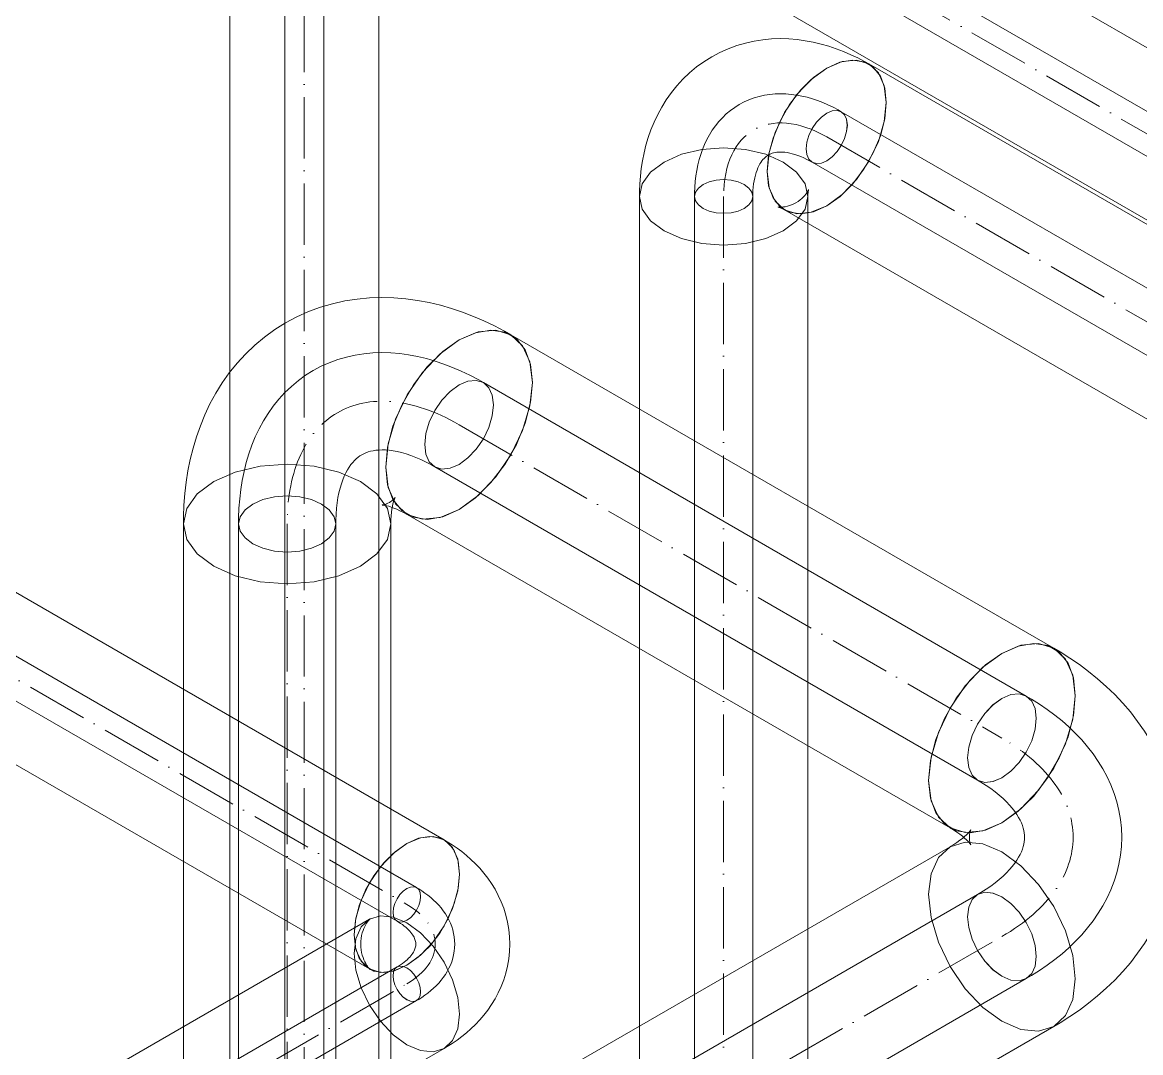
# Model space of a CAD drawing. Header units: millimetres. Extents: x -88595 to 880822, y -1054509 to -148035.
# Drawn here: x 425788.6 to 425971.2, y -313767.6 to -313599.3 of the extents above; entities that cross this region are included whole.
import ezdxf

# ---------------------------------------------------------------- set-up
doc = ezdxf.new("R2010")
doc.units = ezdxf.units.MM
doc.linetypes.add('$12$ADSK_Осевая', pattern=[14, 10, -2, 0, -2])
doc.linetypes.add('$13$ADSK_Осевая', pattern=[14, 10, -2, 0, -2])
for name, color, linetype, lineweight in [('Изоляция', 7, 'Continuous', 18), ('Трубопровод', 7, 'Continuous', 18), ('Трубопроводы', 7, 'Continuous', 18)]:
    doc.layers.add(name, color=color, linetype=linetype, lineweight=lineweight)

# ---------------------------------------------------------------- blocks, each defined once
blk = doc.blocks.new('$0$ADSK_МедьПайка_Отвод-гнутая труба - Отвод _гнутая труба_-V28-В_ОВ3_4')
at = {"layer": 'Трубопроводы', "color": 190, "true_color": 0x8000ff}
for points in [[(-7922.58, 9309.72, 0), (-7921.8, 9310.13, 0), (-7921, 9310.49, 0), (-7920.17, 9310.79, 0), (-7919.33, 9311.04, 0), (-7918.48, 9311.23, 0), (-7917.61, 9311.36, 0), (-7916.74, 9311.44, 0), (-7915.86, 9311.47, 0), (-7914.98, 9311.45, 0), (-7914.11, 9311.37, 0), (-7913.23, 9311.26, 0), (-7912.36, 9311.09, 0), (-7911.5, 9310.89, 0), (-7910.64, 9310.64, 0), (-7909.78, 9310.35, 0), (-7908.94, 9310.02, 0), (-7908.1, 9309.66, 0), (-7907.26, 9309.26, 0), (-7906.44, 9308.83, 0), (-7905.92, 9308.54, 0)], [(-7922.58, 9309.72, 0), (-7923.32, 9309.25, 0), (-7924.03, 9308.73, 0), (-7924.71, 9308.17, 0), (-7925.34, 9307.56, 0), (-7925.94, 9306.92, 0), (-7926.48, 9306.24, 0), (-7926.99, 9305.52, 0), (-7927.45, 9304.78, 0), (-7927.87, 9304, 0), (-7928.25, 9303.21, 0), (-7928.58, 9302.39, 0), (-7928.88, 9301.56, 0), (-7929.13, 9300.71, 0), (-7929.35, 9299.84, 0), (-7929.52, 9298.95, 0), (-7929.66, 9298.06, 0), (-7929.77, 9297.15, 0), (-7929.84, 9296.23, 0), (-7929.88, 9295.29, 0), (-7929.89, 9294.7, 0)], [(-7908.3, 9308.3, 0), (-7909.17, 9307.67, 0), (-7909.98, 9306.81, 0), (-7910.68, 9305.79, 0), (-7911.21, 9304.67, 0), (-7911.55, 9303.54, 0), (-7911.66, 9302.47, 0), (-7911.55, 9301.53, 0), (-7911.21, 9300.79, 0), (-7910.68, 9300.29, 0), (-7909.98, 9300.08, 0), (-7909.17, 9300.16, 0), (-7908.3, 9300.53, 0)], [(-7908.3, 9300.53, 0), (-7907.43, 9301.16, 0), (-7906.61, 9302.02, 0), (-7905.92, 9303.04, 0), (-7905.38, 9304.15, 0), (-7905.05, 9305.29, 0), (-7904.93, 9306.36, 0), (-7905.05, 9307.3, 0), (-7905.38, 9308.04, 0), (-7905.92, 9308.54, 0), (-7906.61, 9308.75, 0), (-7907.43, 9308.67, 0), (-7908.3, 9308.3, 0)], [(-7917.82, 9301.47, 0), (-7917.62, 9301.57, 0), (-7917.42, 9301.67, 0), (-7917.2, 9301.75, 0), (-7916.97, 9301.81, 0), (-7916.72, 9301.87, 0), (-7916.44, 9301.91, 0), (-7916.15, 9301.94, 0), (-7915.84, 9301.95, 0), (-7915.5, 9301.94, 0), (-7915.14, 9301.91, 0), (-7914.76, 9301.86, 0), (-7914.35, 9301.78, 0), (-7913.92, 9301.68, 0), (-7913.48, 9301.55, 0), (-7913.01, 9301.39, 0), (-7912.53, 9301.21, 0), (-7912.04, 9301, 0), (-7911.53, 9300.75, 0), (-7911.01, 9300.48, 0), (-7910.68, 9300.29, 0)], [(-7917.82, 9301.47, 0), (-7918, 9301.35, 0), (-7918.19, 9301.22, 0), (-7918.36, 9301.07, 0), (-7918.54, 9300.91, 0), (-7918.71, 9300.72, 0), (-7918.88, 9300.5, 0), (-7919.05, 9300.26, 0), (-7919.22, 9300, 0), (-7919.38, 9299.7, 0), (-7919.54, 9299.37, 0), (-7919.68, 9299.01, 0), (-7919.82, 9298.62, 0), (-7919.94, 9298.2, 0), (-7920.06, 9297.75, 0), (-7920.15, 9297.27, 0), (-7920.23, 9296.77, 0), (-7920.3, 9296.23, 0), (-7920.34, 9295.67, 0), (-7920.36, 9295.08, 0), (-7920.37, 9294.7, 0)], [(-7921.76, 9292.75, 0), (-7922.75, 9292.32, 0), (-7923.89, 9292.04, 0), (-7925.13, 9291.95, 0), (-7926.36, 9292.04, 0), (-7927.51, 9292.32, 0), (-7928.49, 9292.75, 0), (-7929.25, 9293.32, 0), (-7929.72, 9293.99, 0), (-7929.89, 9294.7, 0), (-7929.72, 9295.41, 0), (-7929.25, 9296.07, 0), (-7928.49, 9296.64, 0)], [(-7928.49, 9296.64, 0), (-7927.51, 9297.08, 0), (-7926.36, 9297.35, 0), (-7925.13, 9297.45, 0), (-7923.89, 9297.35, 0), (-7922.75, 9297.08, 0), (-7921.76, 9296.64, 0), (-7921, 9296.07, 0), (-7920.53, 9295.41, 0), (-7920.37, 9294.7, 0), (-7920.53, 9293.99, 0), (-7921, 9293.32, 0), (-7921.76, 9292.75, 0)]]:
    blk.add_polyline3d(points, dxfattribs=at)
blk = doc.blocks.new('$0$ADSK_МедьПайка_Отвод-гнутая труба - Отвод _гнутая труба_-V29-В_ОВ3_4')
at = {"layer": 'Трубопроводы', "color": 134, "true_color": 0x00a6a6}
for points in [[(-7992.15, 9266.27, 0), (-7990.86, 9266.96, 0), (-7989.52, 9267.55, 0), (-7988.14, 9268.06, 0), (-7986.74, 9268.47, 0), (-7985.31, 9268.79, 0), (-7983.86, 9269.01, 0), (-7982.41, 9269.14, 0), (-7980.95, 9269.19, 0), (-7979.49, 9269.15, 0), (-7978.02, 9269.03, 0), (-7976.57, 9268.84, 0), (-7975.11, 9268.56, 0), (-7973.67, 9268.22, 0), (-7972.24, 9267.81, 0), (-7970.81, 9267.33, 0), (-7969.4, 9266.78, 0), (-7967.99, 9266.18, 0), (-7966.6, 9265.51, 0), (-7965.23, 9264.79, 0), (-7964.36, 9264.3, 0)], [(-7992.15, 9266.27, 0), (-7993.39, 9265.49, 0), (-7994.58, 9264.63, 0), (-7995.71, 9263.69, 0), (-7996.76, 9262.68, 0), (-7997.75, 9261.6, 0), (-7998.67, 9260.46, 0), (-7999.51, 9259.27, 0), (-8000.28, 9258.03, 0), (-8000.98, 9256.74, 0), (-8001.61, 9255.42, 0), (-8002.17, 9254.06, 0), (-8002.66, 9252.66, 0), (-8003.08, 9251.24, 0), (-8003.44, 9249.79, 0), (-8003.74, 9248.32, 0), (-8003.97, 9246.82, 0), (-8004.15, 9245.3, 0), (-8004.27, 9243.77, 0), (-8004.33, 9242.21, 0), (-8004.34, 9241.22, 0)], [(-7968.33, 9263.91, 0), (-7969.78, 9262.85, 0), (-7971.14, 9261.42, 0), (-7972.3, 9259.72, 0), (-7973.19, 9257.86, 0), (-7973.75, 9255.97, 0), (-7973.95, 9254.18, 0), (-7973.75, 9252.62, 0), (-7973.19, 9251.38, 0), (-7972.3, 9250.55, 0), (-7971.14, 9250.19, 0), (-7969.78, 9250.32, 0), (-7968.33, 9250.94, 0)], [(-7968.33, 9250.94, 0), (-7966.88, 9252, 0), (-7965.52, 9253.43, 0), (-7964.36, 9255.13, 0), (-7963.47, 9256.99, 0), (-7962.91, 9258.88, 0), (-7962.72, 9260.67, 0), (-7962.91, 9262.23, 0), (-7963.47, 9263.47, 0), (-7964.36, 9264.3, 0), (-7965.52, 9264.66, 0), (-7966.88, 9264.53, 0), (-7968.33, 9263.91, 0)], [(-7984.21, 9252.51, 0), (-7984.52, 9252.32, 0), (-7984.83, 9252.1, 0), (-7985.12, 9251.85, 0), (-7985.41, 9251.57, 0), (-7985.7, 9251.26, 0), (-7985.99, 9250.9, 0), (-7986.27, 9250.5, 0), (-7986.55, 9250.05, 0), (-7986.82, 9249.56, 0), (-7987.08, 9249.01, 0), (-7987.32, 9248.41, 0), (-7987.55, 9247.77, 0), (-7987.76, 9247.07, 0), (-7987.95, 9246.31, 0), (-7988.11, 9245.51, 0), (-7988.24, 9244.67, 0), (-7988.34, 9243.77, 0), (-7988.42, 9242.84, 0), (-7988.46, 9241.86, 0), (-7988.46, 9241.22, 0)], [(-7984.21, 9252.51, 0), (-7983.89, 9252.69, 0), (-7983.54, 9252.84, 0), (-7983.18, 9252.97, 0), (-7982.79, 9253.09, 0), (-7982.37, 9253.18, 0), (-7981.92, 9253.25, 0), (-7981.43, 9253.29, 0), (-7980.91, 9253.31, 0), (-7980.35, 9253.3, 0), (-7979.74, 9253.25, 0), (-7979.1, 9253.16, 0), (-7978.43, 9253.03, 0), (-7977.72, 9252.86, 0), (-7976.97, 9252.65, 0), (-7976.2, 9252.39, 0), (-7975.4, 9252.08, 0), (-7974.57, 9251.72, 0), (-7973.73, 9251.32, 0), (-7972.86, 9250.86, 0), (-7972.3, 9250.55, 0)], [(-8002.02, 9244.46, 0), (-8000.37, 9245.19, 0), (-7998.46, 9245.65, 0), (-7996.4, 9245.8, 0), (-7994.35, 9245.65, 0), (-7992.43, 9245.19, 0), (-7990.79, 9244.46, 0), (-7989.53, 9243.51, 0), (-7988.73, 9242.4, 0), (-7988.46, 9241.22, 0), (-7988.73, 9240.03, 0), (-7989.53, 9238.93, 0), (-7990.79, 9237.98, 0)], [(-7990.79, 9237.98, 0), (-7992.43, 9237.25, 0), (-7994.35, 9236.79, 0), (-7996.4, 9236.63, 0), (-7998.46, 9236.79, 0), (-8000.37, 9237.25, 0), (-8002.02, 9237.98, 0), (-8003.28, 9238.93, 0), (-8004.07, 9240.03, 0), (-8004.34, 9241.22, 0), (-8004.07, 9242.4, 0), (-8003.28, 9243.51, 0), (-8002.02, 9244.46, 0)]]:
    blk.add_polyline3d(points, dxfattribs=at)
blk = doc.blocks.new('$0$ADSK_МедьПайка_Отвод-гнутая труба - Отвод _гнутая труба_-V36-В_ОВ3_4')
at = {"layer": 'Трубопроводы', "color": 134, "true_color": 0x00a6a6}
for points in [[(-7885.3, 9203.01, 0), (-7885.11, 9204.79, 0), (-7884.55, 9206.68, 0), (-7883.66, 9208.54, 0), (-7882.5, 9210.24, 0), (-7881.14, 9211.67, 0), (-7879.69, 9212.73, 0), (-7878.24, 9213.35, 0), (-7876.88, 9213.48, 0), (-7875.72, 9213.12, 0), (-7874.83, 9212.3, 0), (-7874.27, 9211.06, 0), (-7874.08, 9209.49, 0)], [(-7860.12, 9190.04, 0), (-7860.17, 9191.51, 0), (-7860.32, 9192.96, 0), (-7860.58, 9194.41, 0), (-7860.92, 9195.83, 0), (-7861.36, 9197.22, 0), (-7861.89, 9198.59, 0), (-7862.5, 9199.91, 0), (-7863.19, 9201.2, 0), (-7863.96, 9202.45, 0), (-7864.79, 9203.66, 0), (-7865.69, 9204.82, 0), (-7866.65, 9205.94, 0), (-7867.67, 9207.02, 0), (-7868.75, 9208.06, 0), (-7869.88, 9209.05, 0), (-7871.05, 9210, 0), (-7872.28, 9210.92, 0), (-7873.55, 9211.79, 0), (-7874.86, 9212.62, 0), (-7875.72, 9213.12, 0)], [(-7874.08, 9209.49, 0), (-7874.27, 9207.7, 0), (-7874.83, 9205.81, 0), (-7875.72, 9203.96, 0), (-7876.88, 9202.25, 0), (-7878.24, 9200.82, 0), (-7879.69, 9199.77, 0), (-7881.14, 9199.15, 0), (-7882.5, 9199.01, 0), (-7883.66, 9199.37, 0), (-7884.55, 9200.2, 0), (-7885.11, 9201.44, 0), (-7885.3, 9203.01, 0)], [(-7876, 9190.04, 0), (-7876.01, 9190.41, 0), (-7876.05, 9190.78, 0), (-7876.12, 9191.16, 0), (-7876.22, 9191.55, 0), (-7876.34, 9191.96, 0), (-7876.51, 9192.39, 0), (-7876.72, 9192.84, 0), (-7876.96, 9193.3, 0), (-7877.26, 9193.78, 0), (-7877.6, 9194.28, 0), (-7878, 9194.79, 0), (-7878.44, 9195.31, 0), (-7878.95, 9195.84, 0), (-7879.5, 9196.38, 0), (-7880.12, 9196.91, 0), (-7880.78, 9197.45, 0), (-7881.51, 9197.99, 0), (-7882.28, 9198.52, 0), (-7883.11, 9199.05, 0), (-7883.66, 9199.37, 0)], [(-7876, 9190.04, 0), (-7876.01, 9189.67, 0), (-7876.05, 9189.3, 0), (-7876.12, 9188.92, 0), (-7876.22, 9188.53, 0), (-7876.34, 9188.12, 0), (-7876.51, 9187.69, 0), (-7876.72, 9187.25, 0), (-7876.96, 9186.78, 0), (-7877.26, 9186.3, 0), (-7877.6, 9185.81, 0), (-7878, 9185.3, 0), (-7878.44, 9184.77, 0), (-7878.95, 9184.24, 0), (-7879.5, 9183.71, 0), (-7880.12, 9183.17, 0), (-7880.78, 9182.63, 0), (-7881.51, 9182.09, 0), (-7882.28, 9181.56, 0), (-7883.11, 9181.04, 0), (-7883.66, 9180.71, 0)], [(-7860.12, 9190.04, 0), (-7860.17, 9188.57, 0), (-7860.32, 9187.12, 0), (-7860.58, 9185.67, 0), (-7860.92, 9184.25, 0), (-7861.36, 9182.86, 0), (-7861.89, 9181.49, 0), (-7862.5, 9180.17, 0), (-7863.19, 9178.88, 0), (-7863.96, 9177.63, 0), (-7864.79, 9176.42, 0), (-7865.69, 9175.26, 0), (-7866.65, 9174.14, 0), (-7867.67, 9173.06, 0), (-7868.75, 9172.02, 0), (-7869.88, 9171.03, 0), (-7871.05, 9170.08, 0), (-7872.28, 9169.17, 0), (-7873.55, 9168.29, 0), (-7874.86, 9167.46, 0), (-7875.72, 9166.96, 0)], [(-7874.08, 9170.59, 0), (-7874.27, 9172.38, 0), (-7874.83, 9174.27, 0), (-7875.72, 9176.13, 0), (-7876.88, 9177.83, 0), (-7878.24, 9179.26, 0), (-7879.69, 9180.32, 0), (-7881.14, 9180.93, 0), (-7882.5, 9181.07, 0), (-7883.66, 9180.71, 0), (-7884.55, 9179.88, 0), (-7885.11, 9178.64, 0), (-7885.3, 9177.07, 0)], [(-7885.3, 9177.07, 0), (-7885.11, 9175.29, 0), (-7884.55, 9173.4, 0), (-7883.66, 9171.54, 0), (-7882.5, 9169.84, 0), (-7881.14, 9168.41, 0), (-7879.69, 9167.35, 0), (-7878.24, 9166.73, 0), (-7876.88, 9166.6, 0), (-7875.72, 9166.96, 0), (-7874.83, 9167.78, 0), (-7874.27, 9169.02, 0), (-7874.08, 9170.59, 0)]]:
    blk.add_polyline3d(points, dxfattribs=at)
blk = doc.blocks.new('$0$ADSK_МедьПайка_Отвод-гнутая труба - Отвод _гнутая труба_-V40-В_ОВ3_4')
at = {"layer": 'Трубопроводы', "color": 190, "true_color": 0x8000ff}
for points in [[(-8179.75, 9171.56, 0), (-8179.67, 9172.28, 0), (-8179.45, 9173.03, 0), (-8179.09, 9173.77, 0), (-8178.63, 9174.46, 0), (-8178.09, 9175.03, 0), (-8177.5, 9175.45, 0), (-8176.92, 9175.7, 0), (-8176.38, 9175.75, 0), (-8175.92, 9175.61, 0), (-8175.56, 9175.28, 0), (-8175.34, 9174.78, 0), (-8175.26, 9174.15, 0)], [(-8175.26, 9174.15, 0), (-8175.34, 9173.44, 0), (-8175.56, 9172.68, 0), (-8175.92, 9171.94, 0), (-8176.38, 9171.26, 0), (-8176.92, 9170.69, 0), (-8177.5, 9170.27, 0), (-8178.09, 9170.02, 0), (-8178.63, 9169.97, 0), (-8179.09, 9170.11, 0), (-8179.45, 9170.44, 0), (-8179.67, 9170.94, 0), (-8179.75, 9171.56, 0)], [(-8169.68, 9166.38, 0), (-8169.7, 9166.96, 0), (-8169.76, 9167.55, 0), (-8169.86, 9168.12, 0), (-8170, 9168.69, 0), (-8170.18, 9169.25, 0), (-8170.39, 9169.79, 0), (-8170.63, 9170.33, 0), (-8170.91, 9170.84, 0), (-8171.21, 9171.34, 0), (-8171.55, 9171.82, 0), (-8171.91, 9172.29, 0), (-8172.29, 9172.74, 0), (-8172.7, 9173.17, 0), (-8173.13, 9173.58, 0), (-8173.58, 9173.98, 0), (-8174.05, 9174.36, 0), (-8174.54, 9174.72, 0), (-8175.05, 9175.07, 0), (-8175.57, 9175.41, 0), (-8175.92, 9175.61, 0)], [(-8176.03, 9166.38, 0), (-8176.03, 9166.52, 0), (-8176.05, 9166.67, 0), (-8176.08, 9166.83, 0), (-8176.12, 9166.98, 0), (-8176.17, 9167.15, 0), (-8176.23, 9167.32, 0), (-8176.31, 9167.49, 0), (-8176.41, 9167.68, 0), (-8176.53, 9167.87, 0), (-8176.67, 9168.07, 0), (-8176.83, 9168.27, 0), (-8177.01, 9168.48, 0), (-8177.21, 9168.7, 0), (-8177.43, 9168.91, 0), (-8177.68, 9169.13, 0), (-8177.94, 9169.34, 0), (-8178.23, 9169.56, 0), (-8178.54, 9169.77, 0), (-8178.87, 9169.98, 0), (-8179.09, 9170.11, 0)], [(-8176.03, 9166.38, 0), (-8176.03, 9166.23, 0), (-8176.05, 9166.08, 0), (-8176.08, 9165.93, 0), (-8176.12, 9165.77, 0), (-8176.17, 9165.61, 0), (-8176.23, 9165.44, 0), (-8176.31, 9165.26, 0), (-8176.41, 9165.07, 0), (-8176.53, 9164.88, 0), (-8176.67, 9164.68, 0), (-8176.83, 9164.48, 0), (-8177.01, 9164.27, 0), (-8177.21, 9164.06, 0), (-8177.43, 9163.84, 0), (-8177.68, 9163.63, 0), (-8177.94, 9163.41, 0), (-8178.23, 9163.2, 0), (-8178.54, 9162.99, 0), (-8178.87, 9162.78, 0), (-8179.09, 9162.65, 0)], [(-8169.68, 9166.38, 0), (-8169.7, 9165.79, 0), (-8169.76, 9165.21, 0), (-8169.86, 9164.63, 0), (-8170, 9164.06, 0), (-8170.18, 9163.5, 0), (-8170.39, 9162.96, 0), (-8170.63, 9162.43, 0), (-8170.91, 9161.91, 0), (-8171.21, 9161.41, 0), (-8171.55, 9160.93, 0), (-8171.91, 9160.47, 0), (-8172.29, 9160.02, 0), (-8172.7, 9159.59, 0), (-8173.13, 9159.17, 0), (-8173.58, 9158.78, 0), (-8174.05, 9158.39, 0), (-8174.54, 9158.03, 0), (-8175.05, 9157.68, 0), (-8175.57, 9157.35, 0), (-8175.92, 9157.15, 0)], [(-8175.26, 9158.6, 0), (-8175.34, 9159.32, 0), (-8175.56, 9160.07, 0), (-8175.92, 9160.81, 0), (-8176.38, 9161.49, 0), (-8176.92, 9162.06, 0), (-8177.5, 9162.49, 0), (-8178.09, 9162.74, 0), (-8178.63, 9162.79, 0), (-8179.09, 9162.65, 0), (-8179.45, 9162.32, 0), (-8179.67, 9161.82, 0), (-8179.75, 9161.19, 0)], [(-8179.75, 9161.19, 0), (-8179.67, 9160.48, 0), (-8179.45, 9159.72, 0), (-8179.09, 9158.98, 0), (-8178.63, 9158.3, 0), (-8178.09, 9157.73, 0), (-8177.5, 9157.3, 0), (-8176.92, 9157.06, 0), (-8176.38, 9157, 0), (-8175.92, 9157.15, 0), (-8175.56, 9157.48, 0), (-8175.34, 9157.97, 0), (-8175.26, 9158.6, 0)]]:
    blk.add_polyline3d(points, dxfattribs=at)

msp = doc.modelspace()

# ---------------------------------------------------------------- linework, layer by layer
at = {"layer": 'Изоляция', "color": 190, "true_color": 0x8000ff}
for p, q in [((426165.96, -313715.32), (425901.34, -313562.54)), ((425822.46, -313583.36), (425822.46, -314153.08)), ((425846.81, -314153.08), (425846.81, -313583.36)), ((425889.17, -313583.63), (426153.79, -313736.4)), ((426085.8, -313697.9), (425926.83, -313606.12)), ((425889.36, -313627.75), (425889.36, -314156.9)), ((425916.88, -314156.9), (425916.88, -313627.75)), ((425913.07, -313629.95), (426072.04, -313721.74)), ((425857.47, -313732.82), (425710.52, -313647.98)), ((425698.35, -313669.07), (425845.3, -313753.91)), ((425845.3, -313745.79), (422879.39, -315458.15)), ((422891.56, -315479.24), (425857.47, -313766.87))]:
    msp.add_line(p, q, dxfattribs=at)
at = {"layer": 'Изоляция', "color": 134, "true_color": 0x00a6a6}
for p, q in [((425957.03, -313701.53), (425868.39, -313650.35)), ((425851.45, -313679.7), (425940.09, -313730.87)), ((425814.9, -313681.23), (425814.9, -314174.55)), ((425848.78, -314174.55), (425848.78, -313681.23)), ((425940.09, -313733.95), (423853.95, -314938.38)), ((423870.89, -314967.72), (425957.03, -313763.29))]:
    msp.add_line(p, q, dxfattribs=at)
at = {"layer": 'Изоляция', "color": 190, "true_color": 0x8000ff}
for points in [[(425901.17, -313604.94, 0), (425902.5, -313604.23, 0), (425903.86, -313603.62, 0), (425905.26, -313603.11, 0), (425906.68, -313602.7, 0), (425908.11, -313602.38, 0), (425909.53, -313602.16, 0), (425910.96, -313602.03, 0), (425912.36, -313601.98, 0), (425913.75, -313602.02, 0), (425915.11, -313602.13, 0), (425916.45, -313602.31, 0), (425917.76, -313602.56, 0), (425919.04, -313602.86, 0), (425920.29, -313603.22, 0), (425921.52, -313603.63, 0), (425922.71, -313604.09, 0), (425923.88, -313604.6, 0), (425925.02, -313605.14, 0), (425926.13, -313605.73, 0), (425926.83, -313606.12, 0)], [(425901.17, -313604.94, 0), (425899.9, -313605.74, 0), (425898.68, -313606.61, 0), (425897.54, -313607.57, 0), (425896.47, -313608.59, 0), (425895.48, -313609.67, 0), (425894.58, -313610.79, 0), (425893.75, -313611.96, 0), (425893.01, -313613.15, 0), (425892.35, -313614.37, 0), (425891.76, -313615.61, 0), (425891.25, -313616.86, 0), (425890.81, -313618.12, 0), (425890.43, -313619.38, 0), (425890.12, -313620.64, 0), (425889.86, -313621.91, 0), (425889.66, -313623.17, 0), (425889.52, -313624.44, 0), (425889.42, -313625.7, 0), (425889.37, -313626.96, 0), (425889.36, -313627.75, 0)], [(425929.68, -313612.42, 0), (425929.43, -313610.06, 0), (425928.71, -313608.1, 0), (425927.55, -313606.64, 0), (425926.01, -313605.75, 0), (425924.17, -313605.48, 0), (425922.11, -313605.83, 0), (425919.95, -313606.8, 0)], [(425919.95, -313606.8, 0), (425922.47, -313605.73, 0), (425924.81, -313605.5, 0), (425926.83, -313606.12, 0), (425928.38, -313607.55, 0), (425929.35, -313609.7, 0), (425929.68, -313612.42, 0)], [(425919.95, -313606.8, 0), (425917.78, -313608.33, 0), (425915.73, -313610.35, 0), (425913.88, -313612.76, 0), (425912.34, -313615.43, 0), (425911.18, -313618.22, 0), (425910.46, -313621.01, 0), (425910.22, -313623.65, 0)], [(425910.22, -313623.65, 0), (425910.55, -313620.55, 0), (425911.52, -313617.28, 0), (425913.07, -313614.06, 0), (425915.08, -313611.11, 0), (425917.43, -313608.64, 0), (425919.95, -313606.8, 0)], [(425919.95, -313629.27, 0), (425922.12, -313627.74, 0), (425924.17, -313625.72, 0), (425926.02, -313623.31, 0), (425927.56, -313620.65, 0), (425928.72, -313617.85, 0), (425929.44, -313615.06, 0), (425929.68, -313612.42, 0)], [(425929.68, -313612.42, 0), (425929.35, -313615.52, 0), (425928.38, -313618.79, 0), (425926.83, -313622.01, 0), (425924.81, -313624.96, 0), (425922.47, -313627.43, 0), (425919.95, -313629.27, 0)], [(425912.85, -313622.13, 0), (425910, -313620.87, 0), (425906.68, -313620.08, 0), (425903.12, -313619.81, 0), (425899.56, -313620.08, 0), (425896.24, -313620.87, 0), (425893.39, -313622.13, 0)], [(425893.39, -313622.13, 0), (425896.24, -313620.87, 0), (425899.56, -313620.08, 0), (425903.12, -313619.81, 0), (425906.68, -313620.08, 0), (425910, -313620.87, 0), (425912.85, -313622.13, 0)], [(425893.39, -313622.13, 0), (425891.2, -313623.78, 0), (425889.83, -313625.7, 0), (425889.36, -313627.75, 0), (425889.83, -313629.81, 0), (425891.2, -313631.72, 0), (425893.39, -313633.37, 0)], [(425893.39, -313633.37, 0), (425891.2, -313631.72, 0), (425889.83, -313629.81, 0), (425889.36, -313627.75, 0), (425889.83, -313625.7, 0), (425891.2, -313623.78, 0), (425893.39, -313622.13, 0)], [(425910.22, -313623.65, 0), (425910.46, -313626.01, 0), (425911.18, -313627.97, 0), (425912.34, -313629.43, 0), (425913.88, -313630.32, 0), (425915.73, -313630.6, 0), (425917.79, -313630.24, 0), (425919.95, -313629.27, 0)], [(425919.95, -313629.27, 0), (425917.43, -313630.34, 0), (425915.08, -313630.57, 0), (425913.07, -313629.95, 0), (425911.52, -313628.52, 0), (425910.55, -313626.37, 0), (425910.22, -313623.65, 0)], [(425912.85, -313633.37, 0), (425915.04, -313631.72, 0), (425916.41, -313629.81, 0), (425916.88, -313627.75, 0), (425916.41, -313625.7, 0), (425915.04, -313623.78, 0), (425912.85, -313622.13, 0)], [(425912.85, -313622.13, 0), (425915.04, -313623.78, 0), (425916.41, -313625.7, 0), (425916.88, -313627.75, 0), (425916.41, -313629.81, 0), (425915.04, -313631.72, 0), (425912.85, -313633.37, 0)], [(425914.93, -313628.77, 0), (425915.27, -313628.56, 0), (425915.59, -313628.33, 0), (425915.88, -313628.09, 0), (425916.14, -313627.84, 0), (425916.36, -313627.6, 0), (425916.55, -313627.37, 0), (425916.7, -313627.16, 0), (425916.81, -313626.97, 0), (425916.89, -313626.82, 0), (425916.95, -313626.71, 0), (425916.98, -313626.63, 0), (425916.99, -313626.6, 0)], [(425916.99, -313626.6, 0), (425916.98, -313626.62, 0), (425916.97, -313626.69, 0), (425916.95, -313626.8, 0), (425916.92, -313626.95, 0), (425916.9, -313627.14, 0), (425916.89, -313627.37, 0), (425916.88, -313627.64, 0), (425916.88, -313627.75, 0)], [(425914.93, -313628.77, 0), (425914.57, -313628.96, 0), (425914.21, -313629.12, 0), (425913.86, -313629.25, 0), (425913.52, -313629.35, 0), (425913.19, -313629.43, 0), (425912.9, -313629.47, 0), (425912.65, -313629.49, 0), (425912.43, -313629.5, 0), (425912.26, -313629.5, 0), (425912.13, -313629.49, 0), (425912.05, -313629.48, 0), (425912.02, -313629.47, 0)], [(425912.02, -313629.47, 0), (425912.04, -313629.48, 0), (425912.1, -313629.5, 0), (425912.21, -313629.53, 0), (425912.35, -313629.59, 0), (425912.53, -313629.67, 0), (425912.74, -313629.77, 0), (425912.97, -313629.9, 0), (425913.07, -313629.95, 0)], [(425893.39, -313633.37, 0), (425896.24, -313634.63, 0), (425899.56, -313635.43, 0), (425903.12, -313635.7, 0), (425906.68, -313635.43, 0), (425910, -313634.63, 0), (425912.85, -313633.37, 0)], [(425912.85, -313633.37, 0), (425910, -313634.63, 0), (425906.68, -313635.43, 0), (425903.12, -313635.7, 0), (425899.56, -313635.43, 0), (425896.24, -313634.63, 0), (425893.39, -313633.37, 0)], [(425842.77, -313748.34, 0), (425842.99, -313746, 0), (425843.63, -313743.53, 0), (425844.65, -313741.05, 0), (425846.02, -313738.69, 0), (425847.65, -313736.57, 0), (425849.47, -313734.78, 0), (425851.38, -313733.43, 0)], [(425851.38, -313733.43, 0), (425849.16, -313735.05, 0), (425847.08, -313737.24, 0), (425845.3, -313739.85, 0), (425843.93, -313742.7, 0), (425843.07, -313745.6, 0), (425842.77, -313748.34, 0)], [(425851.38, -313733.43, 0), (425853.3, -313732.57, 0), (425855.12, -313732.25, 0), (425856.75, -313732.5, 0), (425858.12, -313733.28, 0), (425859.14, -313734.58, 0), (425859.78, -313736.31, 0), (425859.99, -313738.4, 0)], [(425859.99, -313738.4, 0), (425859.7, -313735.99, 0), (425858.84, -313734.09, 0), (425857.47, -313732.82, 0), (425855.69, -313732.27, 0), (425853.61, -313732.48, 0), (425851.38, -313733.43, 0)], [(425868.21, -313749.85, 0), (425868.17, -313748.64, 0), (425868.04, -313747.44, 0), (425867.84, -313746.26, 0), (425867.56, -313745.11, 0), (425867.2, -313743.99, 0), (425866.79, -313742.92, 0), (425866.31, -313741.89, 0), (425865.79, -313740.9, 0), (425865.21, -313739.97, 0), (425864.6, -313739.09, 0), (425863.96, -313738.25, 0), (425863.28, -313737.46, 0), (425862.58, -313736.72, 0), (425861.86, -313736.02, 0), (425861.11, -313735.37, 0), (425860.35, -313734.75, 0), (425859.58, -313734.18, 0), (425858.79, -313733.64, 0), (425857.99, -313733.13, 0), (425857.47, -313732.82, 0)], [(425859.99, -313738.4, 0), (425859.78, -313740.74, 0), (425859.14, -313743.2, 0), (425858.11, -313745.68, 0), (425856.75, -313748.04, 0), (425855.12, -313750.17, 0), (425853.3, -313751.95, 0), (425851.38, -313753.31, 0)], [(425851.38, -313753.31, 0), (425853.61, -313751.68, 0), (425855.69, -313749.49, 0), (425857.47, -313746.88, 0), (425858.84, -313744.03, 0), (425859.7, -313741.14, 0), (425859.99, -313738.4, 0)], [(425842.77, -313751.36, 0), (425843.07, -313748.96, 0), (425843.93, -313747.05, 0), (425845.3, -313745.79, 0), (425847.08, -313745.24, 0), (425849.16, -313745.44, 0), (425851.38, -313746.39, 0)], [(425851.38, -313746.39, 0), (425849.16, -313745.44, 0), (425847.08, -313745.24, 0), (425845.3, -313745.79, 0), (425843.93, -313747.05, 0), (425843.07, -313748.96, 0), (425842.77, -313751.36, 0)], [(425843.86, -313749.85, 0), (425843.87, -313749.37, 0), (425843.92, -313748.91, 0), (425844, -313748.46, 0), (425844.1, -313748.03, 0), (425844.23, -313747.64, 0), (425844.37, -313747.28, 0), (425844.52, -313746.95, 0), (425844.67, -313746.67, 0), (425844.82, -313746.43, 0), (425844.96, -313746.22, 0), (425845.09, -313746.06, 0), (425845.2, -313745.93, 0), (425845.29, -313745.83, 0), (425845.36, -313745.76, 0), (425845.41, -313745.72, 0), (425845.43, -313745.7, 0), (425845.43, -313745.7, 0)], [(425845.43, -313745.7, 0), (425845.42, -313745.71, 0), (425845.38, -313745.73, 0), (425845.32, -313745.77, 0), (425845.3, -313745.79, 0)], [(425851.38, -313746.39, 0), (425853.61, -313748.01, 0), (425855.69, -313750.21, 0), (425857.47, -313752.82, 0), (425858.84, -313755.66, 0), (425859.7, -313758.56, 0), (425859.99, -313761.3, 0)], [(425859.99, -313761.3, 0), (425859.7, -313758.56, 0), (425858.84, -313755.66, 0), (425857.47, -313752.82, 0), (425855.69, -313750.21, 0), (425853.61, -313748.01, 0), (425851.38, -313746.39, 0)], [(425851.38, -313753.31, 0), (425849.47, -313754.17, 0), (425847.65, -313754.48, 0), (425846.01, -313754.24, 0), (425844.65, -313753.45, 0), (425843.63, -313752.16, 0), (425842.99, -313750.42, 0), (425842.77, -313748.34, 0)], [(425842.77, -313748.34, 0), (425843.07, -313750.74, 0), (425843.93, -313752.64, 0), (425845.3, -313753.91, 0), (425847.08, -313754.46, 0), (425849.16, -313754.26, 0), (425851.38, -313753.31, 0)], [(425843.86, -313749.85, 0), (425843.87, -313750.32, 0), (425843.92, -313750.79, 0), (425844, -313751.24, 0), (425844.1, -313751.67, 0), (425844.23, -313752.06, 0), (425844.37, -313752.42, 0), (425844.52, -313752.74, 0), (425844.67, -313753.03, 0), (425844.82, -313753.27, 0), (425844.96, -313753.47, 0), (425845.09, -313753.64, 0), (425845.2, -313753.77, 0), (425845.29, -313753.87, 0), (425845.36, -313753.94, 0), (425845.41, -313753.98, 0), (425845.43, -313754, 0), (425845.43, -313754, 0)], [(425868.21, -313749.85, 0), (425868.17, -313751.06, 0), (425868.04, -313752.26, 0), (425867.84, -313753.44, 0), (425867.56, -313754.59, 0), (425867.2, -313755.7, 0), (425866.79, -313756.78, 0), (425866.31, -313757.81, 0), (425865.79, -313758.79, 0), (425865.21, -313759.73, 0), (425864.6, -313760.61, 0), (425863.96, -313761.45, 0), (425863.28, -313762.23, 0), (425862.58, -313762.98, 0), (425861.86, -313763.67, 0), (425861.11, -313764.33, 0), (425860.35, -313764.94, 0), (425859.58, -313765.52, 0), (425858.79, -313766.06, 0), (425857.99, -313766.57, 0), (425857.47, -313766.87, 0)], [(425851.38, -313766.27, 0), (425849.16, -313764.65, 0), (425847.08, -313762.45, 0), (425845.3, -313759.84, 0), (425843.93, -313757, 0), (425843.07, -313754.1, 0), (425842.77, -313751.36, 0)], [(425842.77, -313751.36, 0), (425843.07, -313754.1, 0), (425843.93, -313757, 0), (425845.3, -313759.84, 0), (425847.08, -313762.45, 0), (425849.16, -313764.65, 0), (425851.38, -313766.27, 0)], [(425845.43, -313754, 0), (425845.42, -313753.99, 0), (425845.38, -313753.96, 0), (425845.32, -313753.92, 0), (425845.3, -313753.91, 0)], [(425859.99, -313761.3, 0), (425859.7, -313763.7, 0), (425858.84, -313765.6, 0), (425857.47, -313766.87, 0), (425855.69, -313767.42, 0), (425853.61, -313767.22, 0), (425851.38, -313766.27, 0)], [(425851.38, -313766.27, 0), (425853.61, -313767.22, 0), (425855.69, -313767.42, 0), (425857.47, -313766.87, 0), (425858.84, -313765.6, 0), (425859.7, -313763.7, 0), (425859.99, -313761.3, 0)]]:
    msp.add_polyline3d(points, dxfattribs=at)
at = {"layer": 'Изоляция', "color": 134, "true_color": 0x00a6a6}
for points in [[(425831.6, -313648.39, 0), (425833.44, -313647.41, 0), (425835.34, -313646.56, 0), (425837.29, -313645.84, 0), (425839.27, -313645.26, 0), (425841.27, -313644.82, 0), (425843.28, -313644.51, 0), (425845.28, -313644.32, 0), (425847.27, -313644.26, 0), (425849.25, -313644.31, 0), (425851.2, -313644.47, 0), (425853.12, -313644.73, 0), (425855.01, -313645.08, 0), (425856.87, -313645.53, 0), (425858.7, -313646.05, 0), (425860.49, -313646.66, 0), (425862.25, -313647.34, 0), (425863.98, -313648.08, 0), (425865.68, -313648.89, 0), (425867.34, -313649.77, 0), (425868.39, -313650.35, 0)], [(425831.6, -313648.39, 0), (425829.82, -313649.5, 0), (425828.14, -313650.72, 0), (425826.54, -313652.05, 0), (425825.05, -313653.48, 0), (425823.67, -313654.98, 0), (425822.39, -313656.57, 0), (425821.23, -313658.21, 0), (425820.18, -313659.9, 0), (425819.24, -313661.64, 0), (425818.4, -313663.4, 0), (425817.67, -313665.2, 0), (425817.03, -313667.01, 0), (425816.48, -313668.85, 0), (425816.02, -313670.69, 0), (425815.65, -313672.55, 0), (425815.36, -313674.41, 0), (425815.14, -313676.28, 0), (425814.99, -313678.16, 0), (425814.92, -313680.04, 0), (425814.9, -313681.23, 0)], [(425859.92, -313651.19, 0), (425857.25, -313653.08, 0), (425854.72, -313655.57, 0), (425852.45, -313658.53, 0), (425850.55, -313661.81, 0), (425849.12, -313665.26, 0), (425848.24, -313668.69, 0), (425847.94, -313671.94, 0)], [(425847.94, -313671.94, 0), (425848.35, -313668.13, 0), (425849.54, -313664.1, 0), (425851.45, -313660.13, 0), (425853.93, -313656.5, 0), (425856.82, -313653.45, 0), (425859.92, -313651.19, 0)], [(425871.89, -313658.11, 0), (425871.59, -313655.2, 0), (425870.71, -313652.79, 0), (425869.28, -313650.99, 0), (425867.38, -313649.9, 0), (425865.11, -313649.56, 0), (425862.58, -313650, 0), (425859.92, -313651.19, 0)], [(425859.92, -313651.19, 0), (425863.02, -313649.88, 0), (425865.9, -313649.59, 0), (425868.39, -313650.35, 0), (425870.29, -313652.12, 0), (425871.49, -313654.77, 0), (425871.89, -313658.11, 0)], [(425859.92, -313678.86, 0), (425862.58, -313676.97, 0), (425865.11, -313674.48, 0), (425867.39, -313671.52, 0), (425869.28, -313668.24, 0), (425870.71, -313664.79, 0), (425871.59, -313661.36, 0), (425871.89, -313658.11, 0)], [(425871.89, -313658.11, 0), (425871.49, -313661.92, 0), (425870.29, -313665.95, 0), (425868.39, -313669.92, 0), (425865.9, -313673.55, 0), (425863.02, -313676.6, 0), (425859.92, -313678.86, 0)], [(425843.82, -313674.32, 0), (425840.31, -313672.76, 0), (425836.23, -313671.79, 0), (425831.84, -313671.45, 0), (425827.46, -313671.79, 0), (425823.37, -313672.76, 0), (425819.87, -313674.32, 0)], [(425819.87, -313674.32, 0), (425823.37, -313672.76, 0), (425827.46, -313671.79, 0), (425831.84, -313671.45, 0), (425836.23, -313671.79, 0), (425840.31, -313672.76, 0), (425843.82, -313674.32, 0)], [(425847.94, -313671.94, 0), (425848.24, -313674.85, 0), (425849.12, -313677.26, 0), (425850.55, -313679.06, 0), (425852.45, -313680.15, 0), (425854.72, -313680.49, 0), (425857.25, -313680.05, 0), (425859.92, -313678.86, 0)], [(425859.92, -313678.86, 0), (425856.82, -313680.18, 0), (425853.93, -313680.46, 0), (425851.45, -313679.7, 0), (425849.54, -313677.93, 0), (425848.35, -313675.29, 0), (425847.94, -313671.94, 0)], [(425819.87, -313674.32, 0), (425817.17, -313676.34, 0), (425815.48, -313678.7, 0), (425814.9, -313681.23, 0), (425815.48, -313683.76, 0), (425817.17, -313686.12, 0), (425819.87, -313688.15, 0)], [(425819.87, -313688.15, 0), (425817.17, -313686.12, 0), (425815.48, -313683.76, 0), (425814.9, -313681.23, 0), (425815.48, -313678.7, 0), (425817.17, -313676.34, 0), (425819.87, -313674.32, 0)], [(425843.82, -313688.15, 0), (425846.51, -313686.12, 0), (425848.21, -313683.76, 0), (425848.78, -313681.23, 0), (425848.21, -313678.7, 0), (425846.51, -313676.34, 0), (425843.82, -313674.32, 0)], [(425843.82, -313674.32, 0), (425846.51, -313676.34, 0), (425848.21, -313678.7, 0), (425848.78, -313681.23, 0), (425848.21, -313683.76, 0), (425846.51, -313686.12, 0), (425843.82, -313688.15, 0)], [(425848.54, -313677.73, 0), (425848.31, -313677.85, 0), (425848.09, -313677.95, 0), (425847.88, -313678.03, 0), (425847.69, -313678.08, 0), (425847.54, -313678.12, 0), (425847.43, -313678.13, 0), (425847.37, -313678.14, 0), (425847.36, -313678.14, 0)], [(425847.36, -313678.14, 0), (425847.39, -313678.14, 0), (425847.47, -313678.15, 0), (425847.63, -313678.16, 0), (425847.84, -313678.2, 0), (425848.11, -313678.26, 0), (425848.44, -313678.35, 0), (425848.82, -313678.47, 0), (425849.26, -313678.63, 0), (425849.74, -313678.83, 0), (425850.26, -313679.07, 0), (425850.82, -313679.35, 0), (425851.42, -313679.68, 0), (425851.45, -313679.7, 0)], [(425848.54, -313677.73, 0), (425848.75, -313677.59, 0), (425848.95, -313677.45, 0), (425849.12, -313677.31, 0), (425849.26, -313677.17, 0), (425849.37, -313677.06, 0), (425849.44, -313676.97, 0), (425849.48, -313676.92, 0), (425849.48, -313676.91, 0)], [(425849.48, -313676.91, 0), (425849.47, -313676.94, 0), (425849.43, -313677.02, 0), (425849.37, -313677.16, 0), (425849.29, -313677.36, 0), (425849.21, -313677.62, 0), (425849.12, -313677.95, 0), (425849.03, -313678.35, 0), (425848.95, -313678.8, 0), (425848.88, -313679.32, 0), (425848.83, -313679.89, 0), (425848.8, -313680.52, 0), (425848.78, -313681.2, 0), (425848.78, -313681.23, 0)], [(425819.87, -313688.15, 0), (425823.37, -313689.7, 0), (425827.46, -313690.68, 0), (425831.84, -313691.01, 0), (425836.23, -313690.68, 0), (425840.31, -313689.7, 0), (425843.82, -313688.15, 0)], [(425843.82, -313688.15, 0), (425840.31, -313689.7, 0), (425836.23, -313690.68, 0), (425831.84, -313691.01, 0), (425827.46, -313690.68, 0), (425823.37, -313689.7, 0), (425819.87, -313688.15, 0)], [(425936.58, -313723.12, 0), (425936.88, -313719.86, 0), (425937.77, -313716.43, 0), (425939.19, -313712.98, 0), (425941.09, -313709.7, 0), (425943.36, -313706.74, 0), (425945.89, -313704.25, 0), (425948.56, -313702.37, 0)], [(425948.56, -313702.37, 0), (425945.46, -313704.63, 0), (425942.57, -313707.68, 0), (425940.09, -313711.31, 0), (425938.18, -313715.28, 0), (425936.99, -313719.3, 0), (425936.58, -313723.12, 0)], [(425948.56, -313702.37, 0), (425951.22, -313701.18, 0), (425953.76, -313700.74, 0), (425956.03, -313701.08, 0), (425957.92, -313702.17, 0), (425959.35, -313703.97, 0), (425960.24, -313706.38, 0), (425960.53, -313709.29, 0)], [(425960.53, -313709.29, 0), (425960.13, -313705.94, 0), (425958.93, -313703.3, 0), (425957.03, -313701.53, 0), (425954.55, -313700.77, 0), (425951.66, -313701.05, 0), (425948.56, -313702.37, 0)], [(425977.12, -313732.41, 0), (425977.05, -313730.32, 0), (425976.84, -313728.25, 0), (425976.48, -313726.2, 0), (425975.99, -313724.2, 0), (425975.38, -313722.24, 0), (425974.64, -313720.35, 0), (425973.8, -313718.52, 0), (425972.86, -313716.77, 0), (425971.83, -313715.08, 0), (425970.72, -313713.48, 0), (425969.53, -313711.94, 0), (425968.28, -313710.48, 0), (425966.97, -313709.09, 0), (425965.6, -313707.77, 0), (425964.18, -313706.52, 0), (425962.71, -313705.33, 0), (425961.2, -313704.21, 0), (425959.65, -313703.15, 0), (425958.06, -313702.14, 0), (425957.03, -313701.53, 0)], [(425960.53, -313709.29, 0), (425960.23, -313712.54, 0), (425959.35, -313715.98, 0), (425957.92, -313719.42, 0), (425956.02, -313722.71, 0), (425953.75, -313725.67, 0), (425951.22, -313728.15, 0), (425948.56, -313730.03, 0)], [(425948.56, -313730.03, 0), (425951.66, -313727.77, 0), (425954.55, -313724.72, 0), (425957.03, -313721.09, 0), (425958.93, -313717.13, 0), (425960.13, -313713.1, 0), (425960.53, -313709.29, 0)], [(425948.56, -313730.03, 0), (425945.89, -313731.23, 0), (425943.36, -313731.66, 0), (425941.09, -313731.33, 0), (425939.19, -313730.23, 0), (425937.76, -313728.43, 0), (425936.88, -313726.02, 0), (425936.58, -313723.12, 0)], [(425936.58, -313723.12, 0), (425936.99, -313726.46, 0), (425938.18, -313729.11, 0), (425940.09, -313730.87, 0), (425942.57, -313731.64, 0), (425945.46, -313731.35, 0), (425948.56, -313730.03, 0)], [(425943.48, -313733.64, 0), (425943.46, -313733.61, 0), (425943.41, -313733.54, 0), (425943.32, -313733.41, 0), (425943.19, -313733.25, 0), (425943, -313733.04, 0), (425942.76, -313732.8, 0), (425942.46, -313732.53, 0), (425942.11, -313732.23, 0), (425941.69, -313731.92, 0), (425941.22, -313731.58, 0), (425940.7, -313731.24, 0), (425940.11, -313730.89, 0), (425940.09, -313730.87, 0)], [(425943.48, -313731.18, 0), (425943.46, -313731.21, 0), (425943.41, -313731.28, 0), (425943.32, -313731.4, 0), (425943.19, -313731.57, 0), (425943, -313731.78, 0), (425942.76, -313732.02, 0), (425942.46, -313732.29, 0), (425942.11, -313732.58, 0), (425941.69, -313732.9, 0), (425941.22, -313733.23, 0), (425940.7, -313733.58, 0), (425940.11, -313733.93, 0), (425940.09, -313733.95, 0)], [(425943.24, -313732.41, 0), (425943.25, -313732.15, 0), (425943.28, -313731.91, 0), (425943.32, -313731.69, 0), (425943.36, -313731.5, 0), (425943.41, -313731.35, 0), (425943.45, -313731.25, 0), (425943.48, -313731.19, 0), (425943.48, -313731.18, 0)], [(425936.58, -313741.7, 0), (425936.99, -313738.36, 0), (425938.18, -313735.71, 0), (425940.09, -313733.95, 0), (425942.57, -313733.18, 0), (425945.46, -313733.47, 0), (425948.56, -313734.79, 0)], [(425948.56, -313734.79, 0), (425945.46, -313733.47, 0), (425942.57, -313733.18, 0), (425940.09, -313733.95, 0), (425938.18, -313735.71, 0), (425936.99, -313738.36, 0), (425936.58, -313741.7, 0)], [(425943.24, -313732.41, 0), (425943.25, -313732.66, 0), (425943.28, -313732.91, 0), (425943.32, -313733.13, 0), (425943.36, -313733.32, 0), (425943.41, -313733.47, 0), (425943.45, -313733.57, 0), (425943.48, -313733.63, 0), (425943.48, -313733.64, 0)], [(425977.12, -313732.41, 0), (425977.05, -313734.5, 0), (425976.84, -313736.57, 0), (425976.48, -313738.62, 0), (425975.99, -313740.62, 0), (425975.38, -313742.57, 0), (425974.64, -313744.47, 0), (425973.8, -313746.3, 0), (425972.86, -313748.05, 0), (425971.83, -313749.74, 0), (425970.72, -313751.34, 0), (425969.53, -313752.88, 0), (425968.28, -313754.34, 0), (425966.97, -313755.73, 0), (425965.6, -313757.05, 0), (425964.18, -313758.3, 0), (425962.71, -313759.48, 0), (425961.2, -313760.61, 0), (425959.65, -313761.67, 0), (425958.06, -313762.68, 0), (425957.03, -313763.29, 0)], [(425948.56, -313734.79, 0), (425951.66, -313737.05, 0), (425954.55, -313740.1, 0), (425957.03, -313743.73, 0), (425958.93, -313747.69, 0), (425960.13, -313751.72, 0), (425960.53, -313755.53, 0)], [(425960.53, -313755.53, 0), (425960.13, -313751.72, 0), (425958.93, -313747.69, 0), (425957.03, -313743.73, 0), (425954.55, -313740.1, 0), (425951.66, -313737.05, 0), (425948.56, -313734.79, 0)], [(425948.56, -313762.45, 0), (425945.46, -313760.19, 0), (425942.57, -313757.14, 0), (425940.09, -313753.51, 0), (425938.18, -313749.54, 0), (425936.99, -313745.52, 0), (425936.58, -313741.7, 0)], [(425936.58, -313741.7, 0), (425936.99, -313745.52, 0), (425938.18, -313749.54, 0), (425940.09, -313753.51, 0), (425942.57, -313757.14, 0), (425945.46, -313760.19, 0), (425948.56, -313762.45, 0)], [(425960.53, -313755.53, 0), (425960.13, -313758.88, 0), (425958.93, -313761.52, 0), (425957.03, -313763.29, 0), (425954.55, -313764.05, 0), (425951.66, -313763.77, 0), (425948.56, -313762.45, 0)], [(425948.56, -313762.45, 0), (425951.66, -313763.77, 0), (425954.55, -313764.05, 0), (425957.03, -313763.29, 0), (425958.93, -313761.52, 0), (425960.13, -313758.88, 0), (425960.53, -313755.53, 0)]]:
    msp.add_polyline3d(points, dxfattribs=at)
at = {"layer": 'Трубопровод', "color": 190, "true_color": 0x8000ff}
for p, q in [((426161.46, -313723.11), (425896.84, -313570.33)), ((425893.67, -313575.83), (426158.29, -313728.61)), ((425831.46, -313583.36), (425831.46, -314153.08)), ((425837.81, -314153.08), (425837.81, -313583.36)), ((426081.3, -313705.7), (425922.33, -313613.91)), ((425917.57, -313622.16), (426076.54, -313713.94)), ((425898.36, -313627.75), (425898.36, -314156.9)), ((425907.88, -314156.9), (425907.88, -313627.75)), ((425852.97, -313740.62), (425706.02, -313655.78)), ((425702.85, -313661.28), (425849.8, -313746.12)), ((425849.8, -313753.58), (422883.89, -315465.95)), ((422887.06, -315471.45), (425852.97, -313759.08))]:
    msp.add_line(p, q, dxfattribs=at)
at = {"layer": 'Трубопровод', "color": 190, "linetype": '$12$ADSK_Осевая', "true_color": 0x8000ff}
for p, q in [((426159.87, -313725.86), (425895.25, -313573.08)), ((426159.87, -313725.86), (425895.25, -313573.08)), ((425834.63, -313583.36), (425834.63, -314153.08)), ((425834.63, -313583.36), (425834.63, -314153.08)), ((425919.95, -313618.04), (426078.92, -313709.82)), ((425919.95, -313618.04), (426078.92, -313709.82)), ((425903.12, -313627.75), (425903.12, -314156.9)), ((425903.12, -313627.75), (425903.12, -314156.9)), ((425704.44, -313658.53), (425851.38, -313743.37)), ((425704.44, -313658.53), (425851.38, -313743.37)), ((422885.48, -315468.7), (425851.38, -313756.33)), ((422885.48, -315468.7), (425851.38, -313756.33))]:
    msp.add_line(p, q, dxfattribs=at)
at = {"layer": 'Трубопровод', "color": 134, "true_color": 0x00a6a6}
for p, q in [((425952.53, -313709.33), (425863.89, -313658.15)), ((425855.95, -313671.9), (425944.59, -313723.08)), ((425823.9, -313681.23), (425823.9, -314174.55)), ((425839.78, -314174.55), (425839.78, -313681.23)), ((425944.59, -313741.74), (423858.45, -314946.17)), ((423866.39, -314959.92), (425952.53, -313755.49))]:
    msp.add_line(p, q, dxfattribs=at)
at = {"layer": 'Трубопровод', "color": 134, "linetype": '$12$ADSK_Осевая', "true_color": 0x00a6a6}
for p, q in [((425859.92, -313665.03), (425948.56, -313716.2)), ((425859.92, -313665.03), (425948.56, -313716.2)), ((425831.84, -313681.23), (425831.84, -314174.55)), ((425831.84, -313681.23), (425831.84, -314174.55)), ((423862.42, -314953.05), (425948.56, -313748.62)), ((423862.42, -314953.05), (425948.56, -313748.62))]:
    msp.add_line(p, q, dxfattribs=at)
at = {"layer": 'Трубопровод', "color": 190, "true_color": 0x8000ff}
for points in [[(425916.58, -313619.98, 0), (425916.7, -313618.91, 0), (425917.03, -313617.78, 0), (425917.57, -313616.66, 0), (425918.27, -313615.64, 0), (425919.08, -313614.78, 0), (425919.95, -313614.15, 0)], [(425919.95, -313614.15, 0), (425920.82, -313613.78, 0), (425921.63, -313613.7, 0), (425922.33, -313613.91, 0), (425922.86, -313614.41, 0), (425923.2, -313615.15, 0), (425923.31, -313616.09, 0)], [(425923.31, -313616.09, 0), (425923.2, -313617.16, 0), (425922.86, -313618.3, 0), (425922.33, -313619.41, 0), (425921.63, -313620.43, 0), (425920.82, -313621.29, 0), (425919.95, -313621.92, 0)], [(425919.95, -313621.92, 0), (425919.08, -313622.29, 0), (425918.27, -313622.37, 0), (425917.57, -313622.16, 0), (425917.03, -313621.66, 0), (425916.7, -313620.92, 0), (425916.58, -313619.98, 0)], [(425906.49, -313625.81, 0), (425905.5, -313625.37, 0), (425904.35, -313625.1, 0), (425903.12, -313625, 0), (425901.89, -313625.1, 0), (425900.74, -313625.37, 0), (425899.75, -313625.81, 0)], [(425899.75, -313625.81, 0), (425899, -313626.38, 0), (425898.52, -313627.04, 0), (425898.36, -313627.75, 0), (425898.52, -313628.46, 0), (425899, -313629.13, 0), (425899.75, -313629.7, 0)], [(425906.49, -313629.7, 0), (425907.24, -313629.13, 0), (425907.72, -313628.46, 0), (425907.88, -313627.75, 0), (425907.72, -313627.04, 0), (425907.24, -313626.38, 0), (425906.49, -313625.81, 0)], [(425899.75, -313629.7, 0), (425900.74, -313630.13, 0), (425901.89, -313630.41, 0), (425903.12, -313630.5, 0), (425904.35, -313630.41, 0), (425905.5, -313630.13, 0), (425906.49, -313629.7, 0)], [(425851.38, -313740.78, 0), (425850.8, -313741.2, 0), (425850.26, -313741.77, 0), (425849.8, -313742.45, 0), (425849.44, -313743.19, 0), (425849.21, -313743.95, 0), (425849.14, -313744.66, 0)], [(425853.63, -313742.07, 0), (425853.55, -313741.44, 0), (425853.33, -313740.95, 0), (425852.97, -313740.62, 0), (425852.51, -313740.47, 0), (425851.96, -313740.53, 0), (425851.38, -313740.78, 0)], [(425851.38, -313745.96, 0), (425851.96, -313745.54, 0), (425852.51, -313744.96, 0), (425852.97, -313744.28, 0), (425853.33, -313743.54, 0), (425853.55, -313742.79, 0), (425853.63, -313742.07, 0)], [(425849.14, -313744.66, 0), (425849.21, -313745.29, 0), (425849.44, -313745.79, 0), (425849.8, -313746.12, 0), (425850.26, -313746.26, 0), (425850.8, -313746.21, 0), (425851.38, -313745.96, 0)], [(425849.14, -313755.03, 0), (425849.21, -313754.41, 0), (425849.44, -313753.91, 0), (425849.8, -313753.58, 0), (425850.26, -313753.44, 0), (425850.8, -313753.49, 0), (425851.38, -313753.74, 0)], [(425851.38, -313758.92, 0), (425850.8, -313758.5, 0), (425850.26, -313757.93, 0), (425849.8, -313757.25, 0), (425849.44, -313756.5, 0), (425849.21, -313755.75, 0), (425849.14, -313755.03, 0)], [(425851.38, -313753.74, 0), (425851.96, -313754.16, 0), (425852.51, -313754.73, 0), (425852.97, -313755.41, 0), (425853.33, -313756.16, 0), (425853.55, -313756.91, 0), (425853.63, -313757.63, 0)], [(425853.63, -313757.63, 0), (425853.55, -313758.25, 0), (425853.33, -313758.75, 0), (425852.97, -313759.08, 0), (425852.51, -313759.22, 0), (425851.96, -313759.17, 0), (425851.38, -313758.92, 0)]]:
    msp.add_polyline3d(points, dxfattribs=at)
at = {"layer": 'Трубопровод', "color": 134, "true_color": 0x00a6a6}
for points in [[(425854.3, -313668.27, 0), (425854.49, -313666.48, 0), (425855.05, -313664.59, 0), (425855.95, -313662.73, 0), (425857.11, -313661.03, 0), (425858.46, -313659.6, 0), (425859.92, -313658.54, 0)], [(425859.92, -313658.54, 0), (425861.37, -313657.92, 0), (425862.72, -313657.79, 0), (425863.89, -313658.15, 0), (425864.78, -313658.98, 0), (425865.34, -313660.22, 0), (425865.53, -313661.78, 0)], [(425865.53, -313661.78, 0), (425865.34, -313663.57, 0), (425864.78, -313665.46, 0), (425863.89, -313667.32, 0), (425862.72, -313669.02, 0), (425861.37, -313670.45, 0), (425859.92, -313671.51, 0)], [(425859.92, -313671.51, 0), (425858.46, -313672.13, 0), (425857.11, -313672.26, 0), (425855.95, -313671.9, 0), (425855.05, -313671.07, 0), (425854.49, -313669.83, 0), (425854.3, -313668.27, 0)], [(425837.46, -313677.99, 0), (425835.81, -313677.26, 0), (425833.9, -313676.8, 0), (425831.84, -313676.65, 0), (425829.79, -313676.8, 0), (425827.87, -313677.26, 0), (425826.23, -313677.99, 0)], [(425826.23, -313677.99, 0), (425824.97, -313678.94, 0), (425824.17, -313680.05, 0), (425823.9, -313681.23, 0), (425824.17, -313682.42, 0), (425824.97, -313683.52, 0), (425826.23, -313684.47, 0)], [(425837.46, -313684.47, 0), (425838.72, -313683.52, 0), (425839.51, -313682.42, 0), (425839.78, -313681.23, 0), (425839.51, -313680.05, 0), (425838.72, -313678.94, 0), (425837.46, -313677.99, 0)], [(425826.23, -313684.47, 0), (425827.87, -313685.2, 0), (425829.79, -313685.66, 0), (425831.84, -313685.82, 0), (425833.9, -313685.66, 0), (425835.81, -313685.2, 0), (425837.46, -313684.47, 0)], [(425948.56, -313709.72, 0), (425947.1, -313710.78, 0), (425945.75, -313712.21, 0), (425944.59, -313713.91, 0), (425943.69, -313715.77, 0), (425943.13, -313717.66, 0), (425942.94, -313719.44, 0)], [(425954.17, -313712.96, 0), (425953.98, -313711.39, 0), (425953.42, -313710.15, 0), (425952.53, -313709.33, 0), (425951.36, -313708.97, 0), (425950.01, -313709.1, 0), (425948.56, -313709.72, 0)], [(425948.56, -313722.68, 0), (425950.01, -313721.63, 0), (425951.36, -313720.2, 0), (425952.53, -313718.49, 0), (425953.42, -313716.64, 0), (425953.98, -313714.75, 0), (425954.17, -313712.96, 0)], [(425942.94, -313719.44, 0), (425943.13, -313721.01, 0), (425943.69, -313722.25, 0), (425944.59, -313723.08, 0), (425945.75, -313723.44, 0), (425947.1, -313723.3, 0), (425948.56, -313722.68, 0)], [(425942.94, -313745.38, 0), (425943.13, -313743.81, 0), (425943.69, -313742.57, 0), (425944.59, -313741.74, 0), (425945.75, -313741.38, 0), (425947.1, -313741.52, 0), (425948.56, -313742.13, 0)], [(425948.56, -313742.13, 0), (425950.01, -313743.19, 0), (425951.36, -313744.62, 0), (425952.53, -313746.32, 0), (425953.42, -313748.18, 0), (425953.98, -313750.07, 0), (425954.17, -313751.86, 0)], [(425948.56, -313755.1, 0), (425947.1, -313754.04, 0), (425945.75, -313752.61, 0), (425944.59, -313750.91, 0), (425943.69, -313749.05, 0), (425943.13, -313747.16, 0), (425942.94, -313745.38, 0)], [(425954.17, -313751.86, 0), (425953.98, -313753.43, 0), (425953.42, -313754.67, 0), (425952.53, -313755.49, 0), (425951.36, -313755.85, 0), (425950.01, -313755.72, 0), (425948.56, -313755.1, 0)]]:
    msp.add_polyline3d(points, dxfattribs=at)
at = {"layer": 'Трубопроводы', "color": 190, "linetype": '$13$ADSK_Осевая', "true_color": 0x8000ff}
for centre, major_axis in [((425919.95, -313637.47), (-11.9, 20.61)), ((425840.16, -313749.85), (15.87, 0))]:
    msp.add_ellipse(centre, major_axis=major_axis, ratio=0.57735, start_param=5.497787, end_param=7.068583, dxfattribs=at)
at = {"layer": 'Трубопроводы', "color": 134, "linetype": '$13$ADSK_Осевая', "true_color": 0x00a6a6}
for centre, major_axis in [((425859.92, -313697.44), (-19.85, 34.38)), ((425920.48, -313732.41), (39.7, 0))]:
    msp.add_ellipse(centre, major_axis=major_axis, ratio=0.57735, start_param=5.497787, end_param=7.068583, dxfattribs=at)

# ---------------------------------------------------------------- block references
at = {"layer": 'Трубопроводы', "color": 190, "true_color": 0x8000ff}
for name, p in [('$0$ADSK_МедьПайка_Отвод-гнутая труба - Отвод _гнутая труба_-V28-В_ОВ3_4', (433828.25, -322922.45)), ('$0$ADSK_МедьПайка_Отвод-гнутая труба - Отвод _гнутая труба_-V40-В_ОВ3_4', (434028.89, -322916.23))]:
    msp.add_blockref(name, p, dxfattribs=at)
at = {"layer": 'Трубопроводы', "color": 134, "true_color": 0x00a6a6}
for name in ['$0$ADSK_МедьПайка_Отвод-гнутая труба - Отвод _гнутая труба_-V29-В_ОВ3_4', '$0$ADSK_МедьПайка_Отвод-гнутая труба - Отвод _гнутая труба_-V36-В_ОВ3_4']:
    msp.add_blockref(name, (433828.25, -322922.45), dxfattribs=at)

doc.saveas('drawing.dxf')
